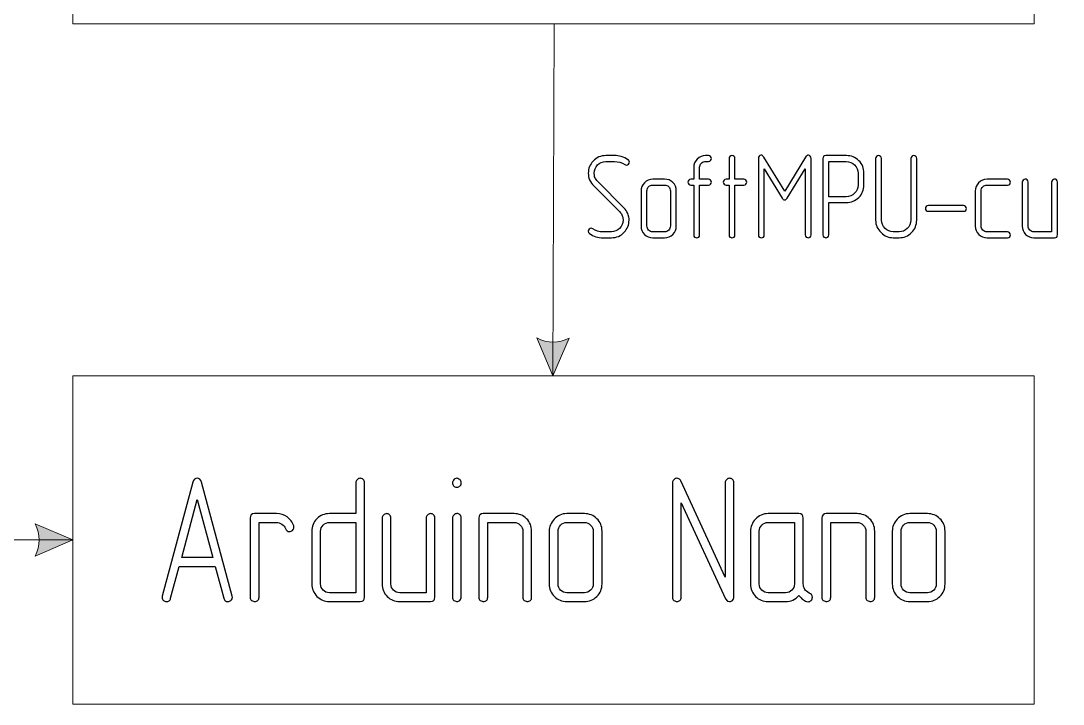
# Model space of a CAD drawing. Header units: millimetres. Extents: x -200 to 200, y -144 to 143.
# Drawn here: x -42.22 to 6.78, y 42.32 to 74.43 of the extents above; entities that cross this region are included whole.
import ezdxf

# ---------------------------------------------------------------- set-up
doc = ezdxf.new("R2010")
doc.units = ezdxf.units.MM
doc.header["$MEASUREMENT"] = 0
doc.layers.add('BLACK', color=7, linetype='Continuous')

msp = doc.modelspace()

# ---------------------------------------------------------------- hatches: boundary and pattern name
at = {"layer": 'BLACK', "true_color": 0x2b2a29}
h = msp.add_hatch(color=250, dxfattribs=at)
edge = h.paths.add_edge_path()
edge.add_spline(control_points=[(-17.2044, 57.7499), (-17.2044, 57.7499), (-16.4366, 59.5254), (-16.4366, 59.5254), (-16.9454, 59.273), (-17.4534, 59.2747), (-17.9606, 59.5303), (-17.9606, 59.5303), (-17.2044, 57.7499), (-17.2044, 57.7499)], knot_values=[0, 0, 0, 0, 0.3333333, 0.3333333, 0.3333333, 0.6666667, 0.6666667, 0.6666667, 1, 1, 1, 1], degree=3, periodic=1)
h = msp.add_hatch(color=250, dxfattribs=at)
edge = h.paths.add_edge_path()
edge.add_spline(control_points=[(-39.771, 50.0348), (-39.771, 50.0348), (-41.549, 50.7967), (-41.549, 50.7967), (-41.295, 50.2887), (-41.2949, 49.7807), (-41.5489, 49.2727), (-41.5489, 49.2727), (-39.771, 50.0348), (-39.771, 50.0348)], knot_values=[0, 0, 0, 0, 0.3333333, 0.3333333, 0.3333333, 0.6666667, 0.6666667, 0.6666667, 1, 1, 1, 1], degree=3, periodic=1)

# ---------------------------------------------------------------- linework, layer by layer
at = {"layer": 'BLACK', "color": 250, "lineweight": 20}
for points in [[(-39.771, 74.3016), (5.416, 74.3016), (5.416, 111.4956), (-39.771, 111.4956), (-39.771, 74.3016)], [(-39.771, 42.3197), (5.416, 42.3197), (5.416, 57.7499), (-39.771, 57.7499), (-39.771, 42.3197)]]:
    msp.add_lwpolyline(points, close=True, dxfattribs=at)
for points in [[(-39.771, 92.8986), (-39.771, 92.8986), (-109.3226, 92.8986), (-109.3226, 92.8986), (-109.3226, 92.8986), (-109.3226, -92.0979), (-109.3226, -92.0979), (-109.3226, -92.0979), (-40.0365, -92.0979), (-40.0365, -92.0979)], [(33.1448, 74.4343), (33.1448, 74.4343), (33.1448, 36.4522), (33.1448, 36.4522), (33.1448, 36.4522), (-10.3466, 36.4522), (-10.3466, 36.4522), (-10.3466, 36.4522), (-10.3466, 26.2989), (-10.3466, 26.2989)], [(-17.2044, 57.7499), (-17.2044, 57.7499), (-16.4366, 59.5254), (-16.4366, 59.5254), (-16.9454, 59.273), (-17.4534, 59.2747), (-17.9606, 59.5303), (-17.9606, 59.5303), (-17.2044, 57.7499), (-17.2044, 57.7499)], [(-39.771, 50.0348), (-39.771, 50.0348), (-41.549, 50.7967), (-41.549, 50.7967), (-41.295, 50.2887), (-41.2949, 49.7807), (-41.5489, 49.2727), (-41.5489, 49.2727), (-39.771, 50.0348), (-39.771, 50.0348)]]:
    msp.add_open_spline(points, degree=3, knots=[0, 0, 0, 0, 0.3333333, 0.3333333, 0.3333333, 0.6666667, 0.6666667, 0.6666667, 1, 1, 1, 1], dxfattribs=at)
for points in [[(-17.1506, 74.3016), (-17.1506, 74.3016), (-17.2044, 57.7499), (-17.2044, 57.7499)], [(-49.2316, 50.0347), (-49.2316, 50.0347), (-39.771, 50.0348), (-39.771, 50.0348)]]:
    msp.add_open_spline(points, degree=3, dxfattribs=at)
at = {"layer": 'BLACK', "color": 250}
for points, knots in [([(-5.0717, 64.3768), (-5.0717, 64.3326), (-5.0849, 64.2978), (-5.1103, 64.2724), (-5.1366, 64.2498), (-5.1696, 64.2395), (-5.21, 64.2385), (-5.227, 64.2395), (-5.2589, 64.2498), (-5.3069, 64.2724), (-5.3342, 64.294), (-5.3483, 64.3298), (-5.3483, 64.3777), (-5.3483, 64.3777), (-5.3483, 67.4765), (-5.3483, 67.4765), (-5.3483, 67.4765), (-6.194, 66.104), (-6.194, 66.104), (-6.2288, 66.0466), (-6.2693, 66.0184), (-6.3144, 66.0184), (-6.3587, 66.0184), (-6.3972, 66.0466), (-6.4302, 66.104), (-6.4302, 66.104), (-7.273, 67.4737), (-7.273, 67.4737), (-7.273, 67.4737), (-7.273, 64.3777), (-7.273, 64.3777), (-7.273, 64.3335), (-7.2862, 64.2978), (-7.3116, 64.2724), (-7.338, 64.2498), (-7.3709, 64.2395), (-7.4113, 64.2385), (-7.4283, 64.2395), (-7.4603, 64.2498), (-7.5082, 64.2724), (-7.5355, 64.294), (-7.5496, 64.3288), (-7.5496, 64.3768), (-7.5496, 64.3768), (-7.5496, 67.9591), (-7.5496, 67.9591), (-7.5496, 68.009), (-7.5383, 68.0485), (-7.5148, 68.0767), (-7.4922, 68.1049), (-7.4621, 68.12), (-7.4254, 68.12), (-7.4, 68.12), (-7.3765, 68.1134), (-7.3568, 68.1002), (-7.3492, 68.0983), (-7.3286, 68.0758), (-7.2937, 68.0316), (-7.2937, 68.0316), (-6.3116, 66.4361), (-6.3116, 66.4361), (-6.3116, 66.4361), (-5.3276, 68.0316), (-5.3276, 68.0316), (-5.2909, 68.0899), (-5.2467, 68.12), (-5.1959, 68.12), (-5.163, 68.12), (-5.1338, 68.1049), (-5.1094, 68.0758), (-5.084, 68.0457), (-5.0717, 68.0071), (-5.0717, 67.9591), (-5.0717, 67.9591), (-5.0717, 64.3768), (-5.0717, 64.3768)], [0, 0, 0, 0, 0.04, 0.04, 0.04, 0.08, 0.08, 0.08, 0.12, 0.12, 0.12, 0.16, 0.16, 0.16, 0.2, 0.2, 0.2, 0.24, 0.24, 0.24, 0.28, 0.28, 0.28, 0.32, 0.32, 0.32, 0.36, 0.36, 0.36, 0.4, 0.4, 0.4, 0.44, 0.44, 0.44, 0.48, 0.48, 0.48, 0.52, 0.52, 0.52, 0.56, 0.56, 0.56, 0.6, 0.6, 0.6, 0.64, 0.64, 0.64, 0.68, 0.68, 0.68, 0.72, 0.72, 0.72, 0.76, 0.76, 0.76, 0.8, 0.8, 0.8, 0.84, 0.84, 0.84, 0.88, 0.88, 0.88, 0.92, 0.92, 0.92, 0.96, 0.96, 0.96, 1, 1, 1, 1]), ([(-13.6776, 67.9074), (-13.6663, 67.9017), (-13.655, 67.8914), (-13.6446, 67.8745), (-13.6333, 67.8575), (-13.623, 67.8312), (-13.6136, 67.7945), (-13.6136, 67.7597), (-13.6286, 67.7268), (-13.6578, 67.6967), (-13.6879, 67.6666), (-13.7199, 67.6506), (-13.7556, 67.6506), (-13.7556, 67.6506), (-13.8328, 67.676), (-13.8328, 67.676), (-13.9739, 67.7747), (-14.1329, 67.8246), (-14.3097, 67.8246), (-14.3097, 67.8246), (-14.7152, 67.8246), (-14.7152, 67.8246), (-14.8751, 67.8246), (-15.0068, 67.77), (-15.1103, 67.6609), (-15.2147, 67.5508), (-15.2664, 67.422), (-15.2664, 67.2733), (-15.2664, 67.2733), (-15.258, 67.1633), (-15.258, 67.1633), (-15.258, 67.1633), (-15.2467, 67.1106), (-15.2467, 67.1106), (-15.2467, 67.1106), (-15.2279, 67.0607), (-15.2279, 67.0607), (-15.2034, 67.0127), (-15.1611, 66.9535), (-15.1009, 66.882), (-15.1009, 66.882), (-13.8723, 65.6496), (-13.8723, 65.6496), (-13.7914, 65.5706), (-13.7312, 65.4803), (-13.6907, 65.3787), (-13.6907, 65.3787), (-13.6681, 65.3157), (-13.6681, 65.3157), (-13.6681, 65.3157), (-13.6409, 65.2112), (-13.6409, 65.2112), (-13.6409, 65.2112), (-13.6296, 65.1473), (-13.6296, 65.1473), (-13.6296, 65.1473), (-13.6296, 65.0673), (-13.6296, 65.0673), (-13.6296, 64.8453), (-13.7048, 64.6553), (-13.8544, 64.4972), (-14.0143, 64.326), (-14.2147, 64.2404), (-14.4555, 64.2404), (-14.4555, 64.2404), (-14.8563, 64.2404), (-14.8563, 64.2404), (-15.0887, 64.2404), (-15.2975, 64.3053), (-15.4828, 64.4361), (-15.4828, 64.4361), (-15.5289, 64.485), (-15.5289, 64.485), (-15.5289, 64.485), (-15.543, 64.5461), (-15.543, 64.5461), (-15.543, 64.5734), (-15.5299, 64.6035), (-15.5035, 64.6364), (-15.4772, 64.6694), (-15.448, 64.6863), (-15.4141, 64.6863), (-15.4141, 64.6863), (-15.3342, 64.6618), (-15.3342, 64.6618), (-15.1893, 64.565), (-15.0322, 64.517), (-14.861, 64.517), (-14.861, 64.517), (-14.4593, 64.517), (-14.4593, 64.517), (-14.3107, 64.517), (-14.1818, 64.5725), (-14.0717, 64.6825), (-13.9617, 64.7926), (-13.9061, 64.9224), (-13.9061, 65.0711), (-13.9061, 65.0711), (-13.9146, 65.1651), (-13.9146, 65.1651), (-13.9165, 65.1793), (-13.9203, 65.1962), (-13.925, 65.2131), (-13.9306, 65.231), (-13.9372, 65.2479), (-13.9447, 65.2639), (-13.9645, 65.3269), (-14.0059, 65.3919), (-14.068, 65.4596), (-14.068, 65.4596), (-15.2984, 66.692), (-15.2984, 66.692), (-15.3624, 66.7569), (-15.4245, 66.8472), (-15.4856, 66.9629), (-15.5242, 67.0617), (-15.543, 67.1661), (-15.543, 67.2743), (-15.543, 67.4963), (-15.4678, 67.6863), (-15.3172, 67.8443), (-15.1573, 68.0156), (-14.956, 68.1012), (-14.7133, 68.1012), (-14.7133, 68.1012), (-14.3088, 68.1012), (-14.3088, 68.1012), (-14.2147, 68.1012), (-14.1093, 68.0842), (-13.9918, 68.0513), (-13.8742, 68.0184), (-13.7688, 67.9704), (-13.6776, 67.9074)], [0, 0, 0, 0, 0.0227273, 0.0227273, 0.0227273, 0.0454545, 0.0454545, 0.0454545, 0.0681818, 0.0681818, 0.0681818, 0.0909091, 0.0909091, 0.0909091, 0.1136364, 0.1136364, 0.1136364, 0.1363636, 0.1363636, 0.1363636, 0.1590909, 0.1590909, 0.1590909, 0.1818182, 0.1818182, 0.1818182, 0.2045455, 0.2045455, 0.2045455, 0.2272727, 0.2272727, 0.2272727, 0.25, 0.25, 0.25, 0.2727273, 0.2727273, 0.2727273, 0.2954545, 0.2954545, 0.2954545, 0.3181818, 0.3181818, 0.3181818, 0.3409091, 0.3409091, 0.3409091, 0.3636364, 0.3636364, 0.3636364, 0.3863636, 0.3863636, 0.3863636, 0.4090909, 0.4090909, 0.4090909, 0.4318182, 0.4318182, 0.4318182, 0.4545455, 0.4545455, 0.4545455, 0.4772727, 0.4772727, 0.4772727, 0.5, 0.5, 0.5, 0.5227273, 0.5227273, 0.5227273, 0.5454545, 0.5454545, 0.5454545, 0.5681818, 0.5681818, 0.5681818, 0.5909091, 0.5909091, 0.5909091, 0.6136364, 0.6136364, 0.6136364, 0.6363636, 0.6363636, 0.6363636, 0.6590909, 0.6590909, 0.6590909, 0.6818182, 0.6818182, 0.6818182, 0.7045455, 0.7045455, 0.7045455, 0.7272727, 0.7272727, 0.7272727, 0.75, 0.75, 0.75, 0.7727273, 0.7727273, 0.7727273, 0.7954545, 0.7954545, 0.7954545, 0.8181818, 0.8181818, 0.8181818, 0.8409091, 0.8409091, 0.8409091, 0.8636364, 0.8636364, 0.8636364, 0.8863636, 0.8863636, 0.8863636, 0.9090909, 0.9090909, 0.9090909, 0.9318182, 0.9318182, 0.9318182, 0.9545455, 0.9545455, 0.9545455, 0.9772727, 0.9772727, 0.9772727, 1, 1, 1, 1]), ([(-10.3097, 66.9949), (-10.3097, 66.9949), (-9.8939, 66.9949), (-9.8939, 66.9949), (-9.861, 66.9949), (-9.8299, 66.9798), (-9.8008, 66.9507), (-9.7716, 66.9215), (-9.7566, 66.8895), (-9.7566, 66.8566), (-9.7566, 66.8237), (-9.7688, 66.7917), (-9.7923, 66.7625), (-9.8158, 66.7333), (-9.8497, 66.7183), (-9.8939, 66.7183), (-9.8939, 66.7183), (-10.3097, 66.7183), (-10.3097, 66.7183), (-10.3097, 66.7183), (-10.3097, 64.3768), (-10.3097, 64.3768), (-10.3097, 64.3326), (-10.3229, 64.2978), (-10.3483, 64.2724), (-10.3746, 64.2498), (-10.4076, 64.2395), (-10.448, 64.2385), (-10.4649, 64.2395), (-10.4969, 64.2498), (-10.5449, 64.2724), (-10.5722, 64.294), (-10.5863, 64.3288), (-10.5863, 64.3768), (-10.5863, 64.3768), (-10.5863, 66.7183), (-10.5863, 66.7183), (-10.5863, 66.7183), (-10.7189, 66.7183), (-10.7189, 66.7183), (-10.7613, 66.7183), (-10.7951, 66.7315), (-10.8215, 66.7569), (-10.845, 66.787), (-10.8572, 66.8199), (-10.8572, 66.8566), (-10.8572, 66.8773), (-10.8459, 66.9046), (-10.8224, 66.9412), (-10.7998, 66.977), (-10.765, 66.9949), (-10.7189, 66.9949), (-10.7189, 66.9949), (-10.5863, 66.9949), (-10.5863, 66.9949), (-10.5863, 66.9949), (-10.5863, 67.5508), (-10.5863, 67.5508), (-10.5863, 67.7004), (-10.5317, 67.8293), (-10.4235, 67.9384), (-10.3154, 68.0466), (-10.1846, 68.1012), (-10.0322, 68.1012), (-10.0322, 68.1012), (-9.8949, 68.1012), (-9.8949, 68.1012), (-9.861, 68.1012), (-9.8299, 68.0861), (-9.8008, 68.057), (-9.7716, 68.0278), (-9.7566, 67.9958), (-9.7566, 67.9629), (-9.7566, 67.93), (-9.7688, 67.898), (-9.7923, 67.8688), (-9.8158, 67.8396), (-9.8497, 67.8246), (-9.8939, 67.8246), (-9.8939, 67.8246), (-10.0313, 67.8246), (-10.0313, 67.8246), (-10.1065, 67.8246), (-10.1724, 67.7983), (-10.2269, 67.7446), (-10.2824, 67.691), (-10.3097, 67.6261), (-10.3097, 67.5508), (-10.3097, 67.5508), (-10.3097, 66.9949), (-10.3097, 66.9949)], [0, 0, 0, 0, 0.0333333, 0.0333333, 0.0333333, 0.0666667, 0.0666667, 0.0666667, 0.1, 0.1, 0.1, 0.1333333, 0.1333333, 0.1333333, 0.1666667, 0.1666667, 0.1666667, 0.2, 0.2, 0.2, 0.2333333, 0.2333333, 0.2333333, 0.2666667, 0.2666667, 0.2666667, 0.3, 0.3, 0.3, 0.3333333, 0.3333333, 0.3333333, 0.3666667, 0.3666667, 0.3666667, 0.4, 0.4, 0.4, 0.4333333, 0.4333333, 0.4333333, 0.4666667, 0.4666667, 0.4666667, 0.5, 0.5, 0.5, 0.5333333, 0.5333333, 0.5333333, 0.5666667, 0.5666667, 0.5666667, 0.6, 0.6, 0.6, 0.6333333, 0.6333333, 0.6333333, 0.6666667, 0.6666667, 0.6666667, 0.7, 0.7, 0.7, 0.7333333, 0.7333333, 0.7333333, 0.7666667, 0.7666667, 0.7666667, 0.8, 0.8, 0.8, 0.8333333, 0.8333333, 0.8333333, 0.8666667, 0.8666667, 0.8666667, 0.9, 0.9, 0.9, 0.9333333, 0.9333333, 0.9333333, 0.9666667, 0.9666667, 0.9666667, 1, 1, 1, 1]), ([(-8.6503, 66.9949), (-8.6503, 66.9949), (-8.2345, 66.9949), (-8.2345, 66.9949), (-8.2015, 66.9949), (-8.1705, 66.9798), (-8.1413, 66.9507), (-8.1122, 66.9215), (-8.0971, 66.8895), (-8.0971, 66.8566), (-8.0971, 66.8237), (-8.1094, 66.7917), (-8.1329, 66.7625), (-8.1564, 66.7333), (-8.1903, 66.7183), (-8.2345, 66.7183), (-8.2345, 66.7183), (-8.6503, 66.7183), (-8.6503, 66.7183), (-8.6503, 66.7183), (-8.6503, 64.3768), (-8.6503, 64.3768), (-8.6503, 64.3326), (-8.6634, 64.2978), (-8.6888, 64.2724), (-8.7152, 64.2498), (-8.7481, 64.2395), (-8.7886, 64.2385), (-8.8055, 64.2395), (-8.8375, 64.2498), (-8.8855, 64.2724), (-8.9127, 64.294), (-8.9268, 64.3288), (-8.9268, 64.3768), (-8.9268, 64.3768), (-8.9268, 66.7183), (-8.9268, 66.7183), (-8.9268, 66.7183), (-9.0595, 66.7183), (-9.0595, 66.7183), (-9.1018, 66.7183), (-9.1357, 66.7315), (-9.162, 66.7569), (-9.1856, 66.787), (-9.1978, 66.8199), (-9.1978, 66.8566), (-9.1978, 66.8773), (-9.1865, 66.9046), (-9.163, 66.9412), (-9.1404, 66.977), (-9.1056, 66.9949), (-9.0595, 66.9949), (-9.0595, 66.9949), (-8.9268, 66.9949), (-8.9268, 66.9949), (-8.9268, 66.9949), (-8.9268, 67.9638), (-8.9268, 67.9638), (-8.9268, 67.9939), (-8.9127, 68.024), (-8.8855, 68.0551), (-8.8572, 68.0871), (-8.8252, 68.1031), (-8.7886, 68.1031), (-8.7556, 68.1031), (-8.7237, 68.0908), (-8.6945, 68.0664), (-8.6653, 68.0428), (-8.6503, 68.008), (-8.6503, 67.9638), (-8.6503, 67.9638), (-8.6503, 66.9949), (-8.6503, 66.9949)], [0, 0, 0, 0, 0.0416667, 0.0416667, 0.0416667, 0.0833333, 0.0833333, 0.0833333, 0.125, 0.125, 0.125, 0.1666667, 0.1666667, 0.1666667, 0.2083333, 0.2083333, 0.2083333, 0.25, 0.25, 0.25, 0.2916667, 0.2916667, 0.2916667, 0.3333333, 0.3333333, 0.3333333, 0.375, 0.375, 0.375, 0.4166667, 0.4166667, 0.4166667, 0.4583333, 0.4583333, 0.4583333, 0.5, 0.5, 0.5, 0.5416667, 0.5416667, 0.5416667, 0.5833333, 0.5833333, 0.5833333, 0.625, 0.625, 0.625, 0.6666667, 0.6666667, 0.6666667, 0.7083333, 0.7083333, 0.7083333, 0.75, 0.75, 0.75, 0.7916667, 0.7916667, 0.7916667, 0.8333333, 0.8333333, 0.8333333, 0.875, 0.875, 0.875, 0.9166667, 0.9166667, 0.9166667, 0.9583333, 0.9583333, 0.9583333, 1, 1, 1, 1]), ([(-4.241, 65.8942), (-4.241, 65.8942), (-4.241, 64.3768), (-4.241, 64.3768), (-4.241, 64.3326), (-4.2542, 64.2978), (-4.2796, 64.2724), (-4.306, 64.2498), (-4.3389, 64.2395), (-4.3793, 64.2385), (-4.3963, 64.2395), (-4.4283, 64.2498), (-4.4762, 64.2724), (-4.5035, 64.294), (-4.5176, 64.3288), (-4.5176, 64.3768), (-4.5176, 64.3768), (-4.5176, 67.9629), (-4.5176, 67.9629), (-4.5176, 68.0551), (-4.4715, 68.1012), (-4.3793, 68.1012), (-4.3793, 68.1012), (-3.4132, 68.1012), (-3.4132, 68.1012), (-3.1865, 68.1012), (-2.9908, 68.0212), (-2.8243, 67.8603), (-2.7434, 67.7832), (-2.6832, 67.6948), (-2.6427, 67.5951), (-2.6427, 67.5951), (-2.6014, 67.4483), (-2.6014, 67.4483), (-2.6014, 67.4483), (-2.5872, 67.3599), (-2.5872, 67.3599), (-2.5872, 67.3599), (-2.5872, 67.2743), (-2.5872, 67.2743), (-2.5872, 67.2743), (-2.5872, 66.7183), (-2.5872, 66.7183), (-2.5872, 66.4916), (-2.6672, 66.2978), (-2.8281, 66.136), (-2.9889, 65.9751), (-3.1846, 65.8942), (-3.4151, 65.8942), (-3.4151, 65.8942), (-4.241, 65.8942), (-4.241, 65.8942)], [0, 0, 0, 0, 0.0588235, 0.0588235, 0.0588235, 0.1176471, 0.1176471, 0.1176471, 0.1764706, 0.1764706, 0.1764706, 0.2352941, 0.2352941, 0.2352941, 0.2941176, 0.2941176, 0.2941176, 0.3529412, 0.3529412, 0.3529412, 0.4117647, 0.4117647, 0.4117647, 0.4705882, 0.4705882, 0.4705882, 0.5294118, 0.5294118, 0.5294118, 0.5882353, 0.5882353, 0.5882353, 0.6470588, 0.6470588, 0.6470588, 0.7058824, 0.7058824, 0.7058824, 0.7647059, 0.7647059, 0.7647059, 0.8235294, 0.8235294, 0.8235294, 0.8823529, 0.8823529, 0.8823529, 0.9411765, 0.9411765, 0.9411765, 1, 1, 1, 1]), ([(-4.241, 66.1708), (-4.241, 66.1708), (-3.416, 66.1708), (-3.416, 66.1708), (-3.2683, 66.1708), (-3.1385, 66.2235), (-3.0284, 66.3288), (-2.9184, 66.4332), (-2.8638, 66.5631), (-2.8638, 66.7183), (-2.8638, 66.7183), (-2.8638, 67.2743), (-2.8638, 67.2743), (-2.8638, 67.4238), (-2.9174, 67.5527), (-3.0256, 67.6618), (-3.1338, 67.77), (-3.2646, 67.8246), (-3.416, 67.8246), (-3.416, 67.8246), (-4.241, 67.8246), (-4.241, 67.8246), (-4.241, 67.8246), (-4.241, 66.1708), (-4.241, 66.1708)], [0, 0, 0, 0, 0.125, 0.125, 0.125, 0.25, 0.25, 0.25, 0.375, 0.375, 0.375, 0.5, 0.5, 0.5, 0.625, 0.625, 0.625, 0.75, 0.75, 0.75, 0.875, 0.875, 0.875, 1, 1, 1, 1]), ([(-0.1065, 65.0682), (-0.1065, 64.8415), (-0.1874, 64.6477), (-0.3492, 64.485), (-0.5101, 64.3222), (-0.7058, 64.2404), (-0.9353, 64.2404), (-0.9353, 64.2404), (-1.211, 64.2404), (-1.211, 64.2404), (-1.4217, 64.2404), (-1.6127, 64.3204), (-1.782, 64.4803), (-1.9523, 64.6402), (-2.0369, 64.8359), (-2.0369, 65.0682), (-2.0369, 65.0682), (-2.0369, 67.9648), (-2.0369, 67.9648), (-2.0369, 67.9939), (-2.0228, 68.024), (-1.9955, 68.056), (-1.9673, 68.0871), (-1.9353, 68.1031), (-1.8986, 68.1031), (-1.8657, 68.1031), (-1.8337, 68.0908), (-1.8046, 68.0664), (-1.7754, 68.0428), (-1.7603, 68.009), (-1.7603, 67.9648), (-1.7603, 67.9648), (-1.7603, 65.0682), (-1.7603, 65.0682), (-1.7603, 64.9196), (-1.7048, 64.7907), (-1.5938, 64.6807), (-1.4828, 64.5715), (-1.3549, 64.517), (-1.211, 64.517), (-1.211, 64.517), (-0.9353, 64.517), (-0.9353, 64.517), (-0.7876, 64.517), (-0.6578, 64.5697), (-0.5477, 64.6741), (-0.4377, 64.7794), (-0.3831, 64.9102), (-0.3831, 65.0682), (-0.3831, 65.0682), (-0.3831, 67.9648), (-0.3831, 67.9648), (-0.3831, 67.9939), (-0.369, 68.024), (-0.3417, 68.056), (-0.3135, 68.0871), (-0.2815, 68.1031), (-0.2448, 68.1031), (-0.2119, 68.1031), (-0.1799, 68.0908), (-0.1508, 68.0664), (-0.1216, 68.0428), (-0.1065, 68.009), (-0.1065, 67.9648), (-0.1065, 67.9648), (-0.1065, 65.0682), (-0.1065, 65.0682)], [0, 0, 0, 0, 0.0454545, 0.0454545, 0.0454545, 0.0909091, 0.0909091, 0.0909091, 0.1363636, 0.1363636, 0.1363636, 0.1818182, 0.1818182, 0.1818182, 0.2272727, 0.2272727, 0.2272727, 0.2727273, 0.2727273, 0.2727273, 0.3181818, 0.3181818, 0.3181818, 0.3636364, 0.3636364, 0.3636364, 0.4090909, 0.4090909, 0.4090909, 0.4545455, 0.4545455, 0.4545455, 0.5, 0.5, 0.5, 0.5454545, 0.5454545, 0.5454545, 0.5909091, 0.5909091, 0.5909091, 0.6363636, 0.6363636, 0.6363636, 0.6818182, 0.6818182, 0.6818182, 0.7272727, 0.7272727, 0.7272727, 0.7727273, 0.7727273, 0.7727273, 0.8181818, 0.8181818, 0.8181818, 0.8636364, 0.8636364, 0.8636364, 0.9090909, 0.9090909, 0.9090909, 0.9545455, 0.9545455, 0.9545455, 1, 1, 1, 1]), ([(-11.4085, 64.7917), (-11.4085, 64.6374), (-11.4621, 64.5066), (-11.5684, 64.4003), (-11.6747, 64.294), (-11.8055, 64.2404), (-11.9598, 64.2404), (-11.9598, 64.2404), (-12.5111, 64.2404), (-12.5111, 64.2404), (-12.6653, 64.2404), (-12.7961, 64.294), (-12.9024, 64.4003), (-13.0087, 64.5066), (-13.0623, 64.6374), (-13.0623, 64.7917), (-13.0623, 64.7917), (-13.0623, 66.4436), (-13.0623, 66.4436), (-13.0623, 66.5819), (-13.0096, 66.7079), (-12.9052, 66.8227), (-12.8008, 66.9375), (-12.6691, 66.9949), (-12.5111, 66.9949), (-12.5111, 66.9949), (-11.9598, 66.9949), (-11.9598, 66.9949), (-11.8074, 66.9949), (-11.6776, 66.9422), (-11.5694, 66.8368), (-11.4621, 66.7305), (-11.4085, 66.5998), (-11.4085, 66.4436), (-11.4085, 66.4436), (-11.4085, 64.7917), (-11.4085, 64.7917)], [0, 0, 0, 0, 0.0833333, 0.0833333, 0.0833333, 0.1666667, 0.1666667, 0.1666667, 0.25, 0.25, 0.25, 0.3333333, 0.3333333, 0.3333333, 0.4166667, 0.4166667, 0.4166667, 0.5, 0.5, 0.5, 0.5833333, 0.5833333, 0.5833333, 0.6666667, 0.6666667, 0.6666667, 0.75, 0.75, 0.75, 0.8333333, 0.8333333, 0.8333333, 0.9166667, 0.9166667, 0.9166667, 1, 1, 1, 1]), ([(-11.6851, 64.7926), (-11.6851, 64.7926), (-11.6851, 66.4436), (-11.6851, 66.4436), (-11.6851, 66.5198), (-11.7114, 66.5856), (-11.7651, 66.6383), (-11.8177, 66.692), (-11.8836, 66.7183), (-11.9598, 66.7183), (-11.9598, 66.7183), (-12.5101, 66.7183), (-12.5101, 66.7183), (-12.5873, 66.7183), (-12.6531, 66.692), (-12.7058, 66.6383), (-12.7594, 66.5856), (-12.7857, 66.5198), (-12.7857, 66.4436), (-12.7857, 66.4436), (-12.7857, 64.7926), (-12.7857, 64.7926), (-12.7857, 64.7155), (-12.7594, 64.6496), (-12.7058, 64.5969), (-12.6531, 64.5433), (-12.5873, 64.517), (-12.5101, 64.517), (-12.5101, 64.517), (-11.9598, 64.517), (-11.9598, 64.517), (-11.8836, 64.517), (-11.8177, 64.5433), (-11.7651, 64.5969), (-11.7114, 64.6496), (-11.6851, 64.7155), (-11.6851, 64.7926)], [0, 0, 0, 0, 0.0833333, 0.0833333, 0.0833333, 0.1666667, 0.1666667, 0.1666667, 0.25, 0.25, 0.25, 0.3333333, 0.3333333, 0.3333333, 0.4166667, 0.4166667, 0.4166667, 0.5, 0.5, 0.5, 0.5833333, 0.5833333, 0.5833333, 0.6666667, 0.6666667, 0.6666667, 0.75, 0.75, 0.75, 0.8333333, 0.8333333, 0.8333333, 0.9166667, 0.9166667, 0.9166667, 1, 1, 1, 1]), ([(4.1635, 64.2404), (4.1635, 64.2404), (3.2001, 64.2404), (3.2001, 64.2404), (3.0459, 64.2404), (2.9151, 64.294), (2.8088, 64.4003), (2.7025, 64.5066), (2.6489, 64.6374), (2.6489, 64.7917), (2.6489, 64.7917), (2.6489, 66.4436), (2.6489, 66.4436), (2.6489, 66.5819), (2.7016, 66.7079), (2.806, 66.8227), (2.9104, 66.9375), (3.0421, 66.9949), (3.2001, 66.9949), (3.2001, 66.9949), (4.1635, 66.9949), (4.1635, 66.9949), (4.1973, 66.9949), (4.2284, 66.9798), (4.2575, 66.9507), (4.2867, 66.9215), (4.3017, 66.8895), (4.3017, 66.8566), (4.3017, 66.8237), (4.2895, 66.7917), (4.266, 66.7625), (4.2415, 66.7333), (4.2077, 66.7183), (4.1644, 66.7183), (4.1644, 66.7183), (3.2011, 66.7183), (3.2011, 66.7183), (3.1239, 66.7183), (3.0581, 66.692), (3.0054, 66.6383), (2.9518, 66.5856), (2.9255, 66.5198), (2.9255, 66.4436), (2.9255, 66.4436), (2.9255, 64.7926), (2.9255, 64.7926), (2.9255, 64.7155), (2.9518, 64.6496), (3.0054, 64.5969), (3.0581, 64.5433), (3.1239, 64.517), (3.2011, 64.517), (3.2011, 64.517), (4.1644, 64.517), (4.1644, 64.517), (4.1973, 64.517), (4.2284, 64.5019), (4.2575, 64.4728), (4.2867, 64.4436), (4.3017, 64.4116), (4.3017, 64.3787), (4.3017, 64.3458), (4.2895, 64.3138), (4.266, 64.2846), (4.2415, 64.2555), (4.2077, 64.2404), (4.1635, 64.2404)], [0, 0, 0, 0, 0.0454545, 0.0454545, 0.0454545, 0.0909091, 0.0909091, 0.0909091, 0.1363636, 0.1363636, 0.1363636, 0.1818182, 0.1818182, 0.1818182, 0.2272727, 0.2272727, 0.2272727, 0.2727273, 0.2727273, 0.2727273, 0.3181818, 0.3181818, 0.3181818, 0.3636364, 0.3636364, 0.3636364, 0.4090909, 0.4090909, 0.4090909, 0.4545455, 0.4545455, 0.4545455, 0.5, 0.5, 0.5, 0.5454545, 0.5454545, 0.5454545, 0.5909091, 0.5909091, 0.5909091, 0.6363636, 0.6363636, 0.6363636, 0.6818182, 0.6818182, 0.6818182, 0.7272727, 0.7272727, 0.7272727, 0.7727273, 0.7727273, 0.7727273, 0.8181818, 0.8181818, 0.8181818, 0.8636364, 0.8636364, 0.8636364, 0.9090909, 0.9090909, 0.9090909, 0.9545455, 0.9545455, 0.9545455, 1, 1, 1, 1]), ([(6.5078, 64.3777), (6.5078, 64.2865), (6.4617, 64.2404), (6.3695, 64.2404), (6.3695, 64.2404), (5.4052, 64.2404), (5.4052, 64.2404), (5.251, 64.2404), (5.1202, 64.294), (5.0139, 64.4003), (4.9076, 64.5066), (4.854, 64.6374), (4.854, 64.7917), (4.854, 64.7917), (4.854, 66.8575), (4.854, 66.8575), (4.854, 66.8867), (4.8681, 66.9168), (4.8954, 66.9478), (4.9236, 66.9789), (4.9556, 66.9949), (4.9923, 66.9949), (5.0252, 66.9949), (5.0572, 66.9826), (5.0863, 66.9591), (5.1155, 66.9356), (5.1306, 66.9008), (5.1306, 66.8575), (5.1306, 66.8575), (5.1306, 64.7926), (5.1306, 64.7926), (5.1306, 64.7155), (5.1569, 64.6496), (5.2105, 64.5969), (5.2632, 64.5433), (5.329, 64.517), (5.4062, 64.517), (5.4062, 64.517), (6.2312, 64.517), (6.2312, 64.517), (6.2312, 64.517), (6.2312, 66.8575), (6.2312, 66.8575), (6.2312, 66.8867), (6.2453, 66.9168), (6.2726, 66.9478), (6.3008, 66.9789), (6.3328, 66.9949), (6.3695, 66.9949), (6.4024, 66.9949), (6.4344, 66.9826), (6.4636, 66.9591), (6.4927, 66.9356), (6.5078, 66.9008), (6.5078, 66.8575), (6.5078, 66.8575), (6.5078, 64.3777), (6.5078, 64.3777)], [0, 0, 0, 0, 0.0526316, 0.0526316, 0.0526316, 0.1052632, 0.1052632, 0.1052632, 0.1578947, 0.1578947, 0.1578947, 0.2105263, 0.2105263, 0.2105263, 0.2631579, 0.2631579, 0.2631579, 0.3157895, 0.3157895, 0.3157895, 0.3684211, 0.3684211, 0.3684211, 0.4210526, 0.4210526, 0.4210526, 0.4736842, 0.4736842, 0.4736842, 0.5263158, 0.5263158, 0.5263158, 0.5789474, 0.5789474, 0.5789474, 0.6315789, 0.6315789, 0.6315789, 0.6842105, 0.6842105, 0.6842105, 0.7368421, 0.7368421, 0.7368421, 0.7894737, 0.7894737, 0.7894737, 0.8421053, 0.8421053, 0.8421053, 0.8947368, 0.8947368, 0.8947368, 0.9473684, 0.9473684, 0.9473684, 1, 1, 1, 1]), ([(2.0966, 65.4822), (2.0966, 65.4822), (0.4428, 65.4822), (0.4428, 65.4822), (0.4005, 65.4822), (0.3666, 65.4953), (0.3412, 65.5207), (0.3168, 65.5508), (0.3055, 65.5838), (0.3055, 65.6205), (0.3055, 65.6412), (0.3168, 65.6684), (0.3394, 65.7051), (0.3629, 65.7409), (0.3967, 65.7587), (0.4428, 65.7587), (0.4428, 65.7587), (2.0966, 65.7587), (2.0966, 65.7587), (2.1296, 65.7587), (2.1606, 65.7437), (2.1898, 65.7145), (2.2199, 65.6854), (2.234, 65.6534), (2.234, 65.6205), (2.234, 65.5875), (2.2227, 65.5555), (2.1982, 65.5264), (2.1747, 65.4972), (2.1409, 65.4822), (2.0966, 65.4822)], [0, 0, 0, 0, 0.1, 0.1, 0.1, 0.2, 0.2, 0.2, 0.3, 0.3, 0.3, 0.4, 0.4, 0.4, 0.5, 0.5, 0.5, 0.6, 0.6, 0.6, 0.7, 0.7, 0.7, 0.8, 0.8, 0.8, 0.9, 0.9, 0.9, 1, 1, 1, 1]), ([(-34.7714, 48.793), (-34.7714, 48.793), (-35.1764, 47.293), (-35.1764, 47.293), (-35.1849, 47.2464), (-35.2075, 47.2083), (-35.2442, 47.1815), (-35.2808, 47.1533), (-35.3232, 47.1406), (-35.3697, 47.1392), (-35.4248, 47.1406), (-35.4742, 47.1589), (-35.5165, 47.1956), (-35.5602, 47.2337), (-35.5814, 47.2817), (-35.5814, 47.3424), (-35.5814, 47.3424), (-35.5729, 47.4002), (-35.5729, 47.4002), (-35.5729, 47.4002), (-34.1265, 52.747), (-34.1265, 52.747), (-34.0927, 52.8711), (-34.0264, 52.9332), (-33.9276, 52.9332), (-33.8288, 52.9332), (-33.7625, 52.8711), (-33.7286, 52.747), (-33.7286, 52.747), (-32.2822, 47.4002), (-32.2822, 47.4002), (-32.2822, 47.4002), (-32.2738, 47.3396), (-32.2738, 47.3396), (-32.2738, 47.2888), (-32.2963, 47.2408), (-32.3401, 47.1942), (-32.3838, 47.1575), (-32.4318, 47.1406), (-32.4854, 47.1392), (-32.5292, 47.1406), (-32.5687, 47.1519), (-32.6025, 47.1745), (-32.6364, 47.1984), (-32.6618, 47.238), (-32.6787, 47.293), (-32.6787, 47.293), (-33.0837, 48.793), (-33.0837, 48.793), (-33.0837, 48.793), (-33.1007, 48.793), (-33.1007, 48.793), (-33.1007, 48.793), (-34.7545, 48.793), (-34.7545, 48.793), (-34.7545, 48.793), (-34.7714, 48.793), (-34.7714, 48.793)], [0, 0, 0, 0, 0.0526316, 0.0526316, 0.0526316, 0.1052632, 0.1052632, 0.1052632, 0.1578947, 0.1578947, 0.1578947, 0.2105263, 0.2105263, 0.2105263, 0.2631579, 0.2631579, 0.2631579, 0.3157895, 0.3157895, 0.3157895, 0.3684211, 0.3684211, 0.3684211, 0.4210526, 0.4210526, 0.4210526, 0.4736842, 0.4736842, 0.4736842, 0.5263158, 0.5263158, 0.5263158, 0.5789474, 0.5789474, 0.5789474, 0.6315789, 0.6315789, 0.6315789, 0.6842105, 0.6842105, 0.6842105, 0.7368421, 0.7368421, 0.7368421, 0.7894737, 0.7894737, 0.7894737, 0.8421053, 0.8421053, 0.8421053, 0.8947368, 0.8947368, 0.8947368, 0.9473684, 0.9473684, 0.9473684, 1, 1, 1, 1]), ([(-26.4769, 51.2737), (-26.4769, 51.2737), (-26.4769, 52.7272), (-26.4769, 52.7272), (-26.4769, 52.7724), (-26.4557, 52.8175), (-26.4148, 52.8641), (-26.3724, 52.9121), (-26.3245, 52.936), (-26.2694, 52.936), (-26.22, 52.936), (-26.1721, 52.9177), (-26.1283, 52.881), (-26.0846, 52.8457), (-26.062, 52.7949), (-26.062, 52.7286), (-26.062, 52.7286), (-26.062, 47.3494), (-26.062, 47.3494), (-26.062, 47.2111), (-26.1311, 47.142), (-26.2694, 47.142), (-26.2694, 47.142), (-27.7116, 47.142), (-27.7116, 47.142), (-27.9402, 47.142), (-28.1363, 47.2238), (-28.2986, 47.3861), (-28.4609, 47.5484), (-28.5427, 47.7431), (-28.5427, 47.9689), (-28.5427, 47.9689), (-28.5427, 50.4468), (-28.5427, 50.4468), (-28.5427, 50.6783), (-28.4623, 50.8744), (-28.3028, 51.0339), (-28.1434, 51.1933), (-27.9458, 51.2737), (-27.7116, 51.2737), (-27.7116, 51.2737), (-26.4769, 51.2737), (-26.4769, 51.2737)], [0, 0, 0, 0, 0.0714286, 0.0714286, 0.0714286, 0.1428571, 0.1428571, 0.1428571, 0.2142857, 0.2142857, 0.2142857, 0.2857143, 0.2857143, 0.2857143, 0.3571429, 0.3571429, 0.3571429, 0.4285714, 0.4285714, 0.4285714, 0.5, 0.5, 0.5, 0.5714286, 0.5714286, 0.5714286, 0.6428571, 0.6428571, 0.6428571, 0.7142857, 0.7142857, 0.7142857, 0.7857143, 0.7857143, 0.7857143, 0.8571429, 0.8571429, 0.8571429, 0.9285714, 0.9285714, 0.9285714, 1, 1, 1, 1]), ([(-21.7213, 52.936), (-21.6804, 52.936), (-21.6352, 52.9149), (-21.5858, 52.874), (-21.5365, 52.8344), (-21.5125, 52.7851), (-21.5125, 52.7258), (-21.5125, 52.675), (-21.5294, 52.6284), (-21.5647, 52.5861), (-21.6, 52.5423), (-21.6522, 52.5212), (-21.7213, 52.5212), (-21.789, 52.5212), (-21.8398, 52.5395), (-21.8751, 52.579), (-21.9104, 52.6185), (-21.9273, 52.6665), (-21.9273, 52.7258), (-21.9273, 52.7568), (-21.9104, 52.7992), (-21.8751, 52.8542), (-21.8398, 52.9078), (-21.789, 52.936), (-21.7213, 52.936)], [0, 0, 0, 0, 0.125, 0.125, 0.125, 0.25, 0.25, 0.25, 0.375, 0.375, 0.375, 0.5, 0.5, 0.5, 0.625, 0.625, 0.625, 0.75, 0.75, 0.75, 0.875, 0.875, 0.875, 1, 1, 1, 1]), ([(-8.6952, 47.3494), (-8.6952, 47.3127), (-8.7164, 47.2619), (-8.7573, 47.1956), (-8.8011, 47.1603), (-8.8504, 47.142), (-8.9027, 47.142), (-8.9027, 47.142), (-9.0057, 47.1674), (-9.0057, 47.1674), (-9.0057, 47.1674), (-9.0889, 47.2619), (-9.0889, 47.2619), (-9.0889, 47.2619), (-11.176, 51.7846), (-11.176, 51.7846), (-11.176, 51.7846), (-11.176, 47.3494), (-11.176, 47.3494), (-11.176, 47.2831), (-11.1957, 47.2309), (-11.2338, 47.1914), (-11.2733, 47.1589), (-11.3227, 47.142), (-11.3834, 47.142), (-11.4088, 47.142), (-11.4568, 47.1589), (-11.5287, 47.1914), (-11.5697, 47.2253), (-11.5908, 47.2775), (-11.5908, 47.3494), (-11.5908, 47.3494), (-11.5908, 52.7286), (-11.5908, 52.7286), (-11.5908, 52.7724), (-11.5697, 52.8175), (-11.5287, 52.8655), (-11.4878, 52.9121), (-11.4398, 52.936), (-11.3848, 52.936), (-11.3509, 52.936), (-11.3171, 52.9276), (-11.2832, 52.9106), (-11.2493, 52.8937), (-11.2211, 52.8627), (-11.1985, 52.8147), (-11.1985, 52.8147), (-9.1101, 48.285), (-9.1101, 48.285), (-9.1101, 48.285), (-9.1101, 52.7286), (-9.1101, 52.7286), (-9.1101, 52.7724), (-9.0889, 52.8175), (-9.048, 52.8655), (-9.0057, 52.9121), (-8.9577, 52.936), (-8.9027, 52.936), (-8.8533, 52.936), (-8.8053, 52.9177), (-8.7615, 52.881), (-8.7178, 52.8457), (-8.6952, 52.7949), (-8.6952, 52.7286), (-8.6952, 52.7286), (-8.6952, 47.3494), (-8.6952, 47.3494)], [0, 0, 0, 0, 0.0454545, 0.0454545, 0.0454545, 0.0909091, 0.0909091, 0.0909091, 0.1363636, 0.1363636, 0.1363636, 0.1818182, 0.1818182, 0.1818182, 0.2272727, 0.2272727, 0.2272727, 0.2727273, 0.2727273, 0.2727273, 0.3181818, 0.3181818, 0.3181818, 0.3636364, 0.3636364, 0.3636364, 0.4090909, 0.4090909, 0.4090909, 0.4545455, 0.4545455, 0.4545455, 0.5, 0.5, 0.5, 0.5454545, 0.5454545, 0.5454545, 0.5909091, 0.5909091, 0.5909091, 0.6363636, 0.6363636, 0.6363636, 0.6818182, 0.6818182, 0.6818182, 0.7272727, 0.7272727, 0.7272727, 0.7727273, 0.7727273, 0.7727273, 0.8181818, 0.8181818, 0.8181818, 0.8636364, 0.8636364, 0.8636364, 0.9090909, 0.9090909, 0.9090909, 0.9545455, 0.9545455, 0.9545455, 1, 1, 1, 1]), ([(-33.1924, 49.2079), (-33.1924, 49.2079), (-33.9248, 51.9426), (-33.9248, 51.9426), (-33.9248, 51.9426), (-34.6571, 49.2079), (-34.6571, 49.2079), (-34.6571, 49.2079), (-33.1924, 49.2079), (-33.1924, 49.2079)], [0, 0, 0, 0, 0.3333333, 0.3333333, 0.3333333, 0.6666667, 0.6666667, 0.6666667, 1, 1, 1, 1]), ([(-29.3922, 50.7051), (-29.3922, 50.7051), (-29.3795, 50.6303), (-29.3795, 50.6303), (-29.3795, 50.5809), (-29.4021, 50.5329), (-29.4458, 50.4863), (-29.4896, 50.4511), (-29.539, 50.4327), (-29.594, 50.4327), (-29.6632, 50.4327), (-29.7267, 50.4779), (-29.7845, 50.5682), (-29.8085, 50.6557), (-29.8621, 50.7262), (-29.9426, 50.7784), (-30.0244, 50.8321), (-30.1091, 50.8589), (-30.1966, 50.8589), (-30.1966, 50.8589), (-31.0221, 50.8589), (-31.0221, 50.8589), (-31.0221, 50.8589), (-31.0221, 47.348), (-31.0221, 47.348), (-31.0221, 47.2831), (-31.0418, 47.2295), (-31.0799, 47.1914), (-31.1194, 47.1589), (-31.1688, 47.142), (-31.2295, 47.142), (-31.2549, 47.142), (-31.3029, 47.1589), (-31.3748, 47.1914), (-31.4158, 47.2253), (-31.4369, 47.2775), (-31.4369, 47.348), (-31.4369, 47.348), (-31.4369, 51.0677), (-31.4369, 51.0677), (-31.4369, 51.2046), (-31.3678, 51.2737), (-31.2309, 51.2737), (-31.2309, 51.2737), (-30.198, 51.2737), (-30.198, 51.2737), (-30.0131, 51.2737), (-29.8466, 51.2215), (-29.6998, 51.1171), (-29.5517, 51.0127), (-29.4501, 50.8758), (-29.3922, 50.7051)], [0, 0, 0, 0, 0.0588235, 0.0588235, 0.0588235, 0.1176471, 0.1176471, 0.1176471, 0.1764706, 0.1764706, 0.1764706, 0.2352941, 0.2352941, 0.2352941, 0.2941176, 0.2941176, 0.2941176, 0.3529412, 0.3529412, 0.3529412, 0.4117647, 0.4117647, 0.4117647, 0.4705882, 0.4705882, 0.4705882, 0.5294118, 0.5294118, 0.5294118, 0.5882353, 0.5882353, 0.5882353, 0.6470588, 0.6470588, 0.6470588, 0.7058824, 0.7058824, 0.7058824, 0.7647059, 0.7647059, 0.7647059, 0.8235294, 0.8235294, 0.8235294, 0.8823529, 0.8823529, 0.8823529, 0.9411765, 0.9411765, 0.9411765, 1, 1, 1, 1]), ([(-22.7543, 47.348), (-22.7543, 47.2111), (-22.8234, 47.142), (-22.9617, 47.142), (-22.9617, 47.142), (-24.4081, 47.142), (-24.4081, 47.142), (-24.6395, 47.142), (-24.8357, 47.2224), (-24.9951, 47.3819), (-25.1546, 47.5413), (-25.235, 47.7375), (-25.235, 47.9689), (-25.235, 47.9689), (-25.235, 51.0677), (-25.235, 51.0677), (-25.235, 51.1115), (-25.2139, 51.1566), (-25.1729, 51.2032), (-25.1306, 51.2498), (-25.0826, 51.2737), (-25.0276, 51.2737), (-24.9782, 51.2737), (-24.9302, 51.2554), (-24.8865, 51.2201), (-24.8427, 51.1848), (-24.8202, 51.1326), (-24.8202, 51.0677), (-24.8202, 51.0677), (-24.8202, 47.9703), (-24.8202, 47.9703), (-24.8202, 47.8546), (-24.7807, 47.7558), (-24.7002, 47.6768), (-24.6212, 47.5964), (-24.5224, 47.5569), (-24.4067, 47.5569), (-24.4067, 47.5569), (-23.1692, 47.5569), (-23.1692, 47.5569), (-23.1692, 47.5569), (-23.1692, 51.0677), (-23.1692, 51.0677), (-23.1692, 51.1115), (-23.148, 51.1566), (-23.1071, 51.2032), (-23.0647, 51.2498), (-23.0168, 51.2737), (-22.9617, 51.2737), (-22.9123, 51.2737), (-22.8644, 51.2554), (-22.8206, 51.2201), (-22.7769, 51.1848), (-22.7543, 51.1326), (-22.7543, 51.0677), (-22.7543, 51.0677), (-22.7543, 47.348), (-22.7543, 47.348)], [0, 0, 0, 0, 0.0526316, 0.0526316, 0.0526316, 0.1052632, 0.1052632, 0.1052632, 0.1578947, 0.1578947, 0.1578947, 0.2105263, 0.2105263, 0.2105263, 0.2631579, 0.2631579, 0.2631579, 0.3157895, 0.3157895, 0.3157895, 0.3684211, 0.3684211, 0.3684211, 0.4210526, 0.4210526, 0.4210526, 0.4736842, 0.4736842, 0.4736842, 0.5263158, 0.5263158, 0.5263158, 0.5789474, 0.5789474, 0.5789474, 0.6315789, 0.6315789, 0.6315789, 0.6842105, 0.6842105, 0.6842105, 0.7368421, 0.7368421, 0.7368421, 0.7894737, 0.7894737, 0.7894737, 0.8421053, 0.8421053, 0.8421053, 0.8947368, 0.8947368, 0.8947368, 0.9473684, 0.9473684, 0.9473684, 1, 1, 1, 1]), ([(-21.5125, 51.0734), (-21.5125, 51.0734), (-21.5125, 47.3466), (-21.5125, 47.3466), (-21.5125, 47.3029), (-21.5336, 47.2521), (-21.576, 47.1942), (-21.6197, 47.1575), (-21.6677, 47.1406), (-21.7171, 47.1392), (-21.7425, 47.1406), (-21.7919, 47.1561), (-21.8638, 47.19), (-21.9062, 47.2224), (-21.9273, 47.2746), (-21.9273, 47.3466), (-21.9273, 47.3466), (-21.9273, 51.0734), (-21.9273, 51.0734), (-21.9273, 51.1086), (-21.9062, 51.1524), (-21.8638, 51.2018), (-21.8229, 51.2512), (-21.7735, 51.2766), (-21.7171, 51.2766), (-21.6677, 51.2766), (-21.6211, 51.2582), (-21.5774, 51.2244), (-21.5336, 51.1891), (-21.5125, 51.1397), (-21.5125, 51.0734)], [0, 0, 0, 0, 0.1, 0.1, 0.1, 0.2, 0.2, 0.2, 0.3, 0.3, 0.3, 0.4, 0.4, 0.4, 0.5, 0.5, 0.5, 0.6, 0.6, 0.6, 0.7, 0.7, 0.7, 0.8, 0.8, 0.8, 0.9, 0.9, 0.9, 1, 1, 1, 1]), ([(-18.2062, 47.348), (-18.2062, 47.2831), (-18.2259, 47.2295), (-18.264, 47.1914), (-18.3036, 47.1589), (-18.3529, 47.142), (-18.4136, 47.142), (-18.439, 47.142), (-18.487, 47.1589), (-18.559, 47.1914), (-18.5999, 47.2253), (-18.6211, 47.2775), (-18.6211, 47.348), (-18.6211, 47.348), (-18.6211, 50.4454), (-18.6211, 50.4454), (-18.6211, 50.5611), (-18.6606, 50.6599), (-18.741, 50.7389), (-18.82, 50.8194), (-18.9188, 50.8589), (-19.0331, 50.8589), (-19.0331, 50.8589), (-20.2721, 50.8589), (-20.2721, 50.8589), (-20.2721, 50.8589), (-20.2721, 47.348), (-20.2721, 47.348), (-20.2721, 47.2831), (-20.2918, 47.2295), (-20.3299, 47.1914), (-20.3694, 47.1589), (-20.4188, 47.142), (-20.4795, 47.142), (-20.5049, 47.142), (-20.5529, 47.1589), (-20.6248, 47.1914), (-20.6658, 47.2253), (-20.6869, 47.2775), (-20.6869, 47.348), (-20.6869, 47.348), (-20.6869, 51.0677), (-20.6869, 51.0677), (-20.6869, 51.2046), (-20.6178, 51.2737), (-20.4795, 51.2737), (-20.4795, 51.2737), (-19.0331, 51.2737), (-19.0331, 51.2737), (-18.8045, 51.2737), (-18.6098, 51.1947), (-18.4475, 51.0367), (-18.2866, 50.8772), (-18.2062, 50.6811), (-18.2062, 50.4468), (-18.2062, 50.4468), (-18.2062, 47.348), (-18.2062, 47.348)], [0, 0, 0, 0, 0.0526316, 0.0526316, 0.0526316, 0.1052632, 0.1052632, 0.1052632, 0.1578947, 0.1578947, 0.1578947, 0.2105263, 0.2105263, 0.2105263, 0.2631579, 0.2631579, 0.2631579, 0.3157895, 0.3157895, 0.3157895, 0.3684211, 0.3684211, 0.3684211, 0.4210526, 0.4210526, 0.4210526, 0.4736842, 0.4736842, 0.4736842, 0.5263158, 0.5263158, 0.5263158, 0.5789474, 0.5789474, 0.5789474, 0.6315789, 0.6315789, 0.6315789, 0.6842105, 0.6842105, 0.6842105, 0.7368421, 0.7368421, 0.7368421, 0.7894737, 0.7894737, 0.7894737, 0.8421053, 0.8421053, 0.8421053, 0.8947368, 0.8947368, 0.8947368, 0.9473684, 0.9473684, 0.9473684, 1, 1, 1, 1]), ([(-14.8985, 47.9689), (-14.8985, 47.7375), (-14.9789, 47.5413), (-15.1384, 47.3819), (-15.2978, 47.2224), (-15.494, 47.142), (-15.7254, 47.142), (-15.7254, 47.142), (-16.5523, 47.142), (-16.5523, 47.142), (-16.7837, 47.142), (-16.9799, 47.2224), (-17.1393, 47.3819), (-17.2988, 47.5413), (-17.3792, 47.7375), (-17.3792, 47.9689), (-17.3792, 47.9689), (-17.3792, 50.4468), (-17.3792, 50.4468), (-17.3792, 50.6543), (-17.3002, 50.8434), (-17.1436, 51.0155), (-16.9869, 51.1877), (-16.7894, 51.2737), (-16.5523, 51.2737), (-16.5523, 51.2737), (-15.7254, 51.2737), (-15.7254, 51.2737), (-15.4968, 51.2737), (-15.3021, 51.1947), (-15.1398, 51.0367), (-14.9789, 50.8772), (-14.8985, 50.6811), (-14.8985, 50.4468), (-14.8985, 50.4468), (-14.8985, 47.9689), (-14.8985, 47.9689)], [0, 0, 0, 0, 0.0833333, 0.0833333, 0.0833333, 0.1666667, 0.1666667, 0.1666667, 0.25, 0.25, 0.25, 0.3333333, 0.3333333, 0.3333333, 0.4166667, 0.4166667, 0.4166667, 0.5, 0.5, 0.5, 0.5833333, 0.5833333, 0.5833333, 0.6666667, 0.6666667, 0.6666667, 0.75, 0.75, 0.75, 0.8333333, 0.8333333, 0.8333333, 0.9166667, 0.9166667, 0.9166667, 1, 1, 1, 1]), ([(-5.159, 47.5428), (-5.0602, 47.5089), (-5.0094, 47.444), (-5.0094, 47.348), (-5.0094, 47.2873), (-5.0292, 47.2365), (-5.0687, 47.1956), (-5.1011, 47.1547), (-5.1477, 47.1335), (-5.2084, 47.1335), (-5.2084, 47.1335), (-5.2832, 47.142), (-5.2832, 47.142), (-5.3438, 47.1589), (-5.4102, 47.197), (-5.4821, 47.2591), (-5.5061, 47.2732), (-5.5611, 47.3269), (-5.6472, 47.4214), (-5.8095, 47.2351), (-6.0169, 47.142), (-6.2667, 47.142), (-6.2667, 47.142), (-7.0936, 47.142), (-7.0936, 47.142), (-7.325, 47.142), (-7.5212, 47.2224), (-7.6806, 47.3819), (-7.8401, 47.5413), (-7.9205, 47.7375), (-7.9205, 47.9689), (-7.9205, 47.9689), (-7.9205, 50.4468), (-7.9205, 50.4468), (-7.9205, 50.6543), (-7.8415, 50.8434), (-7.6849, 51.0155), (-7.5282, 51.1877), (-7.3307, 51.2737), (-7.0936, 51.2737), (-7.0936, 51.2737), (-5.6472, 51.2737), (-5.6472, 51.2737), (-5.5089, 51.2737), (-5.4398, 51.2046), (-5.4398, 51.0677), (-5.4398, 51.0677), (-5.4398, 47.9717), (-5.4398, 47.9717), (-5.4398, 47.8885), (-5.4144, 47.8024), (-5.365, 47.7121), (-5.3241, 47.6486), (-5.2549, 47.5921), (-5.159, 47.5428)], [0, 0, 0, 0, 0.0555556, 0.0555556, 0.0555556, 0.1111111, 0.1111111, 0.1111111, 0.1666667, 0.1666667, 0.1666667, 0.2222222, 0.2222222, 0.2222222, 0.2777778, 0.2777778, 0.2777778, 0.3333333, 0.3333333, 0.3333333, 0.3888889, 0.3888889, 0.3888889, 0.4444444, 0.4444444, 0.4444444, 0.5, 0.5, 0.5, 0.5555556, 0.5555556, 0.5555556, 0.6111111, 0.6111111, 0.6111111, 0.6666667, 0.6666667, 0.6666667, 0.7222222, 0.7222222, 0.7222222, 0.7777778, 0.7777778, 0.7777778, 0.8333333, 0.8333333, 0.8333333, 0.8888889, 0.8888889, 0.8888889, 0.9444444, 0.9444444, 0.9444444, 1, 1, 1, 1]), ([(-2.0813, 47.348), (-2.0813, 47.2831), (-2.101, 47.2295), (-2.1391, 47.1914), (-2.1787, 47.1589), (-2.228, 47.142), (-2.2887, 47.142), (-2.3141, 47.142), (-2.3621, 47.1589), (-2.4341, 47.1914), (-2.475, 47.2253), (-2.4962, 47.2775), (-2.4962, 47.348), (-2.4962, 47.348), (-2.4962, 50.4454), (-2.4962, 50.4454), (-2.4962, 50.5611), (-2.5357, 50.6599), (-2.6161, 50.7389), (-2.6951, 50.8194), (-2.7939, 50.8589), (-2.9082, 50.8589), (-2.9082, 50.8589), (-4.1472, 50.8589), (-4.1472, 50.8589), (-4.1472, 50.8589), (-4.1472, 47.348), (-4.1472, 47.348), (-4.1472, 47.2831), (-4.1669, 47.2295), (-4.205, 47.1914), (-4.2445, 47.1589), (-4.2939, 47.142), (-4.3546, 47.142), (-4.38, 47.142), (-4.428, 47.1589), (-4.4999, 47.1914), (-4.5409, 47.2253), (-4.562, 47.2775), (-4.562, 47.348), (-4.562, 47.348), (-4.562, 51.0677), (-4.562, 51.0677), (-4.562, 51.2046), (-4.4929, 51.2737), (-4.3546, 51.2737), (-4.3546, 51.2737), (-2.9082, 51.2737), (-2.9082, 51.2737), (-2.6796, 51.2737), (-2.4849, 51.1947), (-2.3226, 51.0367), (-2.1617, 50.8772), (-2.0813, 50.6811), (-2.0813, 50.4468), (-2.0813, 50.4468), (-2.0813, 47.348), (-2.0813, 47.348)], [0, 0, 0, 0, 0.0526316, 0.0526316, 0.0526316, 0.1052632, 0.1052632, 0.1052632, 0.1578947, 0.1578947, 0.1578947, 0.2105263, 0.2105263, 0.2105263, 0.2631579, 0.2631579, 0.2631579, 0.3157895, 0.3157895, 0.3157895, 0.3684211, 0.3684211, 0.3684211, 0.4210526, 0.4210526, 0.4210526, 0.4736842, 0.4736842, 0.4736842, 0.5263158, 0.5263158, 0.5263158, 0.5789474, 0.5789474, 0.5789474, 0.6315789, 0.6315789, 0.6315789, 0.6842105, 0.6842105, 0.6842105, 0.7368421, 0.7368421, 0.7368421, 0.7894737, 0.7894737, 0.7894737, 0.8421053, 0.8421053, 0.8421053, 0.8947368, 0.8947368, 0.8947368, 0.9473684, 0.9473684, 0.9473684, 1, 1, 1, 1]), ([(1.2264, 47.9689), (1.2264, 47.7375), (1.146, 47.5413), (0.9865, 47.3819), (0.8271, 47.2224), (0.6309, 47.142), (0.3995, 47.142), (0.3995, 47.142), (-0.4274, 47.142), (-0.4274, 47.142), (-0.6588, 47.142), (-0.855, 47.2224), (-1.0144, 47.3819), (-1.1739, 47.5413), (-1.2543, 47.7375), (-1.2543, 47.9689), (-1.2543, 47.9689), (-1.2543, 50.4468), (-1.2543, 50.4468), (-1.2543, 50.6543), (-1.1753, 50.8434), (-1.0187, 51.0155), (-0.862, 51.1877), (-0.6645, 51.2737), (-0.4274, 51.2737), (-0.4274, 51.2737), (0.3995, 51.2737), (0.3995, 51.2737), (0.6281, 51.2737), (0.8228, 51.1947), (0.9851, 51.0367), (1.146, 50.8772), (1.2264, 50.6811), (1.2264, 50.4468), (1.2264, 50.4468), (1.2264, 47.9689), (1.2264, 47.9689)], [0, 0, 0, 0, 0.0833333, 0.0833333, 0.0833333, 0.1666667, 0.1666667, 0.1666667, 0.25, 0.25, 0.25, 0.3333333, 0.3333333, 0.3333333, 0.4166667, 0.4166667, 0.4166667, 0.5, 0.5, 0.5, 0.5833333, 0.5833333, 0.5833333, 0.6666667, 0.6666667, 0.6666667, 0.75, 0.75, 0.75, 0.8333333, 0.8333333, 0.8333333, 0.9166667, 0.9166667, 0.9166667, 1, 1, 1, 1]), ([(-26.4769, 50.8589), (-26.4769, 50.8589), (-27.7116, 50.8589), (-27.7116, 50.8589), (-27.8259, 50.8589), (-27.9247, 50.818), (-28.0065, 50.7375), (-28.0869, 50.6557), (-28.1279, 50.5583), (-28.1279, 50.4468), (-28.1279, 50.4468), (-28.1279, 47.9703), (-28.1279, 47.9703), (-28.1279, 47.8546), (-28.0884, 47.7558), (-28.0079, 47.6768), (-27.9289, 47.5964), (-27.8287, 47.5569), (-27.7116, 47.5569), (-27.7116, 47.5569), (-26.4769, 47.5569), (-26.4769, 47.5569), (-26.4769, 47.5569), (-26.4769, 50.8589), (-26.4769, 50.8589)], [0, 0, 0, 0, 0.125, 0.125, 0.125, 0.25, 0.25, 0.25, 0.375, 0.375, 0.375, 0.5, 0.5, 0.5, 0.625, 0.625, 0.625, 0.75, 0.75, 0.75, 0.875, 0.875, 0.875, 1, 1, 1, 1]), ([(-15.3134, 47.9703), (-15.3134, 47.9703), (-15.3134, 50.4468), (-15.3134, 50.4468), (-15.3134, 50.5611), (-15.3529, 50.6599), (-15.4333, 50.7389), (-15.5123, 50.8194), (-15.6111, 50.8589), (-15.7254, 50.8589), (-15.7254, 50.8589), (-16.5509, 50.8589), (-16.5509, 50.8589), (-16.6666, 50.8589), (-16.7654, 50.8194), (-16.8444, 50.7389), (-16.9249, 50.6599), (-16.9644, 50.5611), (-16.9644, 50.4468), (-16.9644, 50.4468), (-16.9644, 47.9703), (-16.9644, 47.9703), (-16.9644, 47.8546), (-16.9249, 47.7558), (-16.8444, 47.6768), (-16.7654, 47.5964), (-16.6666, 47.5569), (-16.5509, 47.5569), (-16.5509, 47.5569), (-15.7254, 47.5569), (-15.7254, 47.5569), (-15.6111, 47.5569), (-15.5123, 47.5964), (-15.4333, 47.6768), (-15.3529, 47.7558), (-15.3134, 47.8546), (-15.3134, 47.9703)], [0, 0, 0, 0, 0.0833333, 0.0833333, 0.0833333, 0.1666667, 0.1666667, 0.1666667, 0.25, 0.25, 0.25, 0.3333333, 0.3333333, 0.3333333, 0.4166667, 0.4166667, 0.4166667, 0.5, 0.5, 0.5, 0.5833333, 0.5833333, 0.5833333, 0.6666667, 0.6666667, 0.6666667, 0.75, 0.75, 0.75, 0.8333333, 0.8333333, 0.8333333, 0.9166667, 0.9166667, 0.9166667, 1, 1, 1, 1]), ([(-5.8547, 47.9703), (-5.8547, 47.9703), (-5.8547, 50.8589), (-5.8547, 50.8589), (-5.8547, 50.8589), (-7.0922, 50.8589), (-7.0922, 50.8589), (-7.2079, 50.8589), (-7.3067, 50.8194), (-7.3857, 50.7389), (-7.4662, 50.6599), (-7.5057, 50.5611), (-7.5057, 50.4468), (-7.5057, 50.4468), (-7.5057, 47.9703), (-7.5057, 47.9703), (-7.5057, 47.8546), (-7.4662, 47.7558), (-7.3857, 47.6768), (-7.3067, 47.5964), (-7.2079, 47.5569), (-7.0922, 47.5569), (-7.0922, 47.5569), (-6.2667, 47.5569), (-6.2667, 47.5569), (-6.1524, 47.5569), (-6.0536, 47.5964), (-5.9746, 47.6768), (-5.8942, 47.7558), (-5.8547, 47.8546), (-5.8547, 47.9703)], [0, 0, 0, 0, 0.1, 0.1, 0.1, 0.2, 0.2, 0.2, 0.3, 0.3, 0.3, 0.4, 0.4, 0.4, 0.5, 0.5, 0.5, 0.6, 0.6, 0.6, 0.7, 0.7, 0.7, 0.8, 0.8, 0.8, 0.9, 0.9, 0.9, 1, 1, 1, 1]), ([(0.8115, 47.9703), (0.8115, 47.9703), (0.8115, 50.4468), (0.8115, 50.4468), (0.8115, 50.5611), (0.772, 50.6599), (0.6916, 50.7389), (0.6126, 50.8194), (0.5138, 50.8589), (0.3995, 50.8589), (0.3995, 50.8589), (-0.426, 50.8589), (-0.426, 50.8589), (-0.5417, 50.8589), (-0.6405, 50.8194), (-0.7195, 50.7389), (-0.8, 50.6599), (-0.8395, 50.5611), (-0.8395, 50.4468), (-0.8395, 50.4468), (-0.8395, 47.9703), (-0.8395, 47.9703), (-0.8395, 47.8546), (-0.8, 47.7558), (-0.7195, 47.6768), (-0.6405, 47.5964), (-0.5417, 47.5569), (-0.426, 47.5569), (-0.426, 47.5569), (0.3995, 47.5569), (0.3995, 47.5569), (0.5138, 47.5569), (0.6126, 47.5964), (0.6916, 47.6768), (0.772, 47.7558), (0.8115, 47.8546), (0.8115, 47.9703)], [0, 0, 0, 0, 0.0833333, 0.0833333, 0.0833333, 0.1666667, 0.1666667, 0.1666667, 0.25, 0.25, 0.25, 0.3333333, 0.3333333, 0.3333333, 0.4166667, 0.4166667, 0.4166667, 0.5, 0.5, 0.5, 0.5833333, 0.5833333, 0.5833333, 0.6666667, 0.6666667, 0.6666667, 0.75, 0.75, 0.75, 0.8333333, 0.8333333, 0.8333333, 0.9166667, 0.9166667, 0.9166667, 1, 1, 1, 1])]:
    msp.add_open_spline(points, degree=3, knots=knots, dxfattribs=at)

doc.saveas('drawing.dxf')
